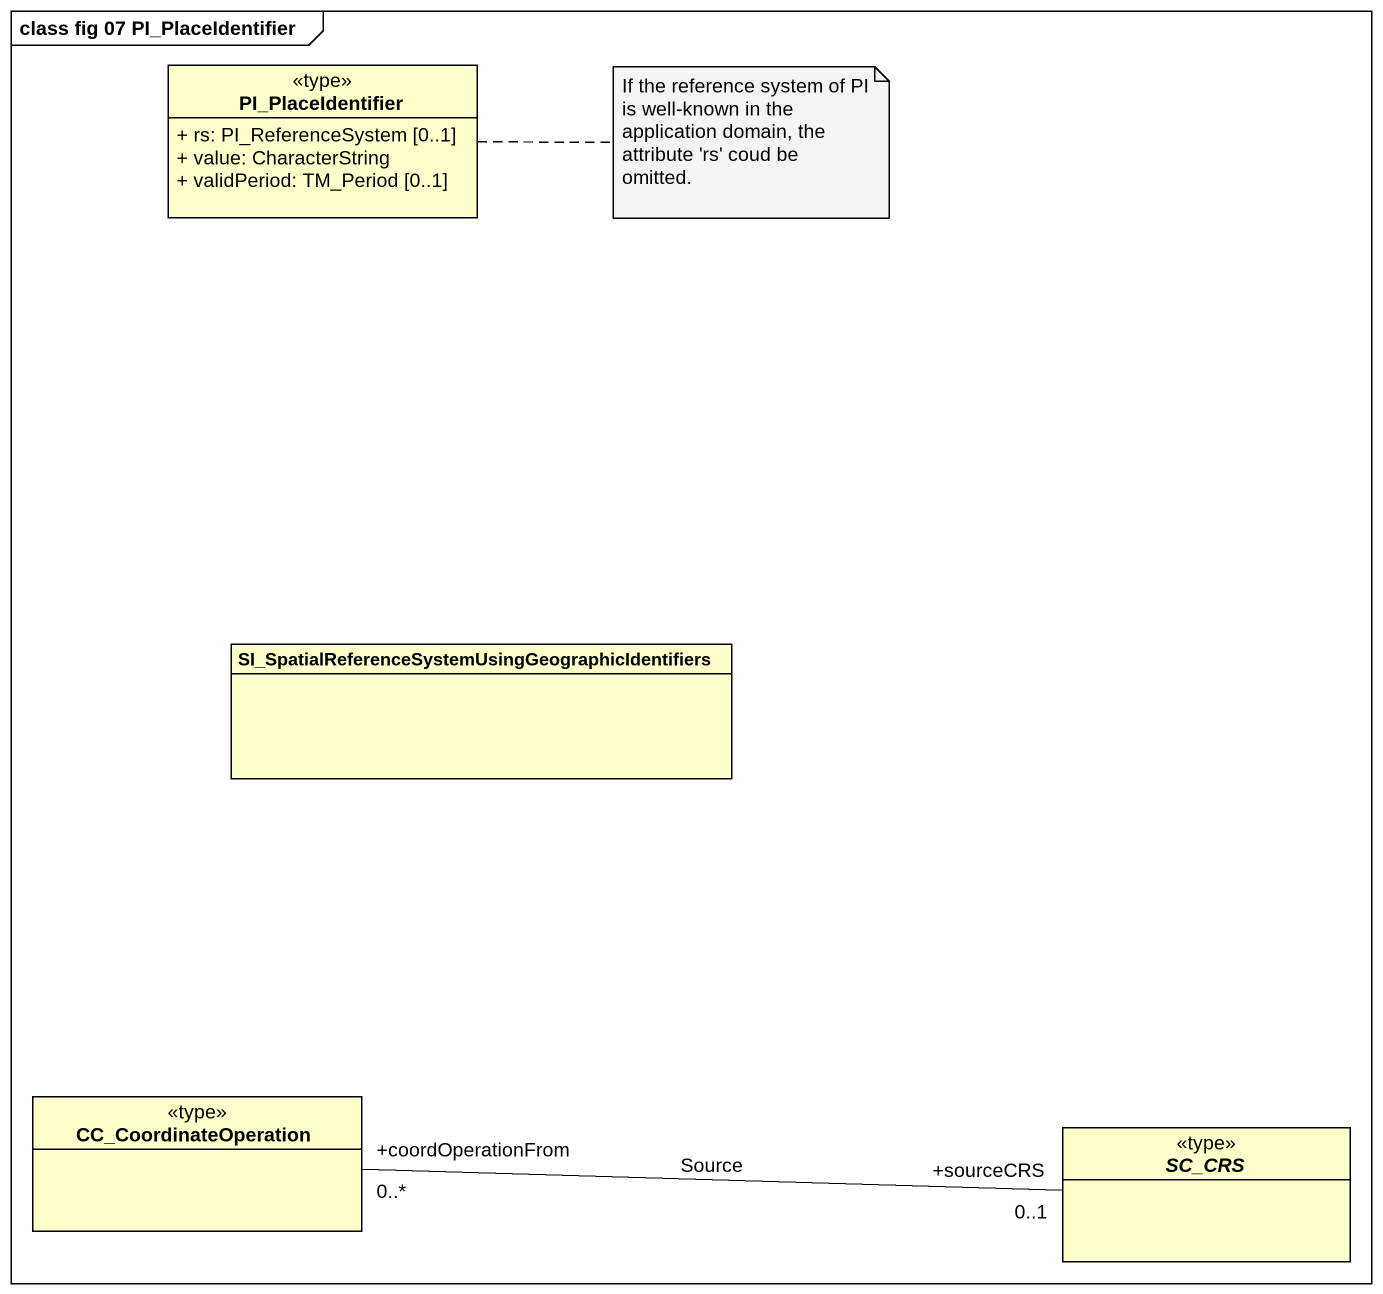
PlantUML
@startuml
mainframe class fig 07 PI_PlaceIdentifier
hide circle
hide empty members
skinparam classAttributeIconSize 0
class PI_PlaceIdentifier <<type>> {
  + rs: PI_ReferenceSystem [0..1]
  + value: CharacterString
  + validPeriod: TM_Period [0..1]
}
class "SI_SpatialReferenceSystemUsingGeographicIdentifiers" as SI_SpatialReferenceSystemUsi
class CC_CoordinateOperation <<type>>
abstract class SC_CRS <<type>>
CC_CoordinateOperation "+coordOperationFrom\n0..*" -right- "+sourceCRS\n0..1" SC_CRS : Source
note right of PI_PlaceIdentifier : If the reference system of PI is well-known in the application domain, the attribute 'rs' coud be omitted.
@enduml
